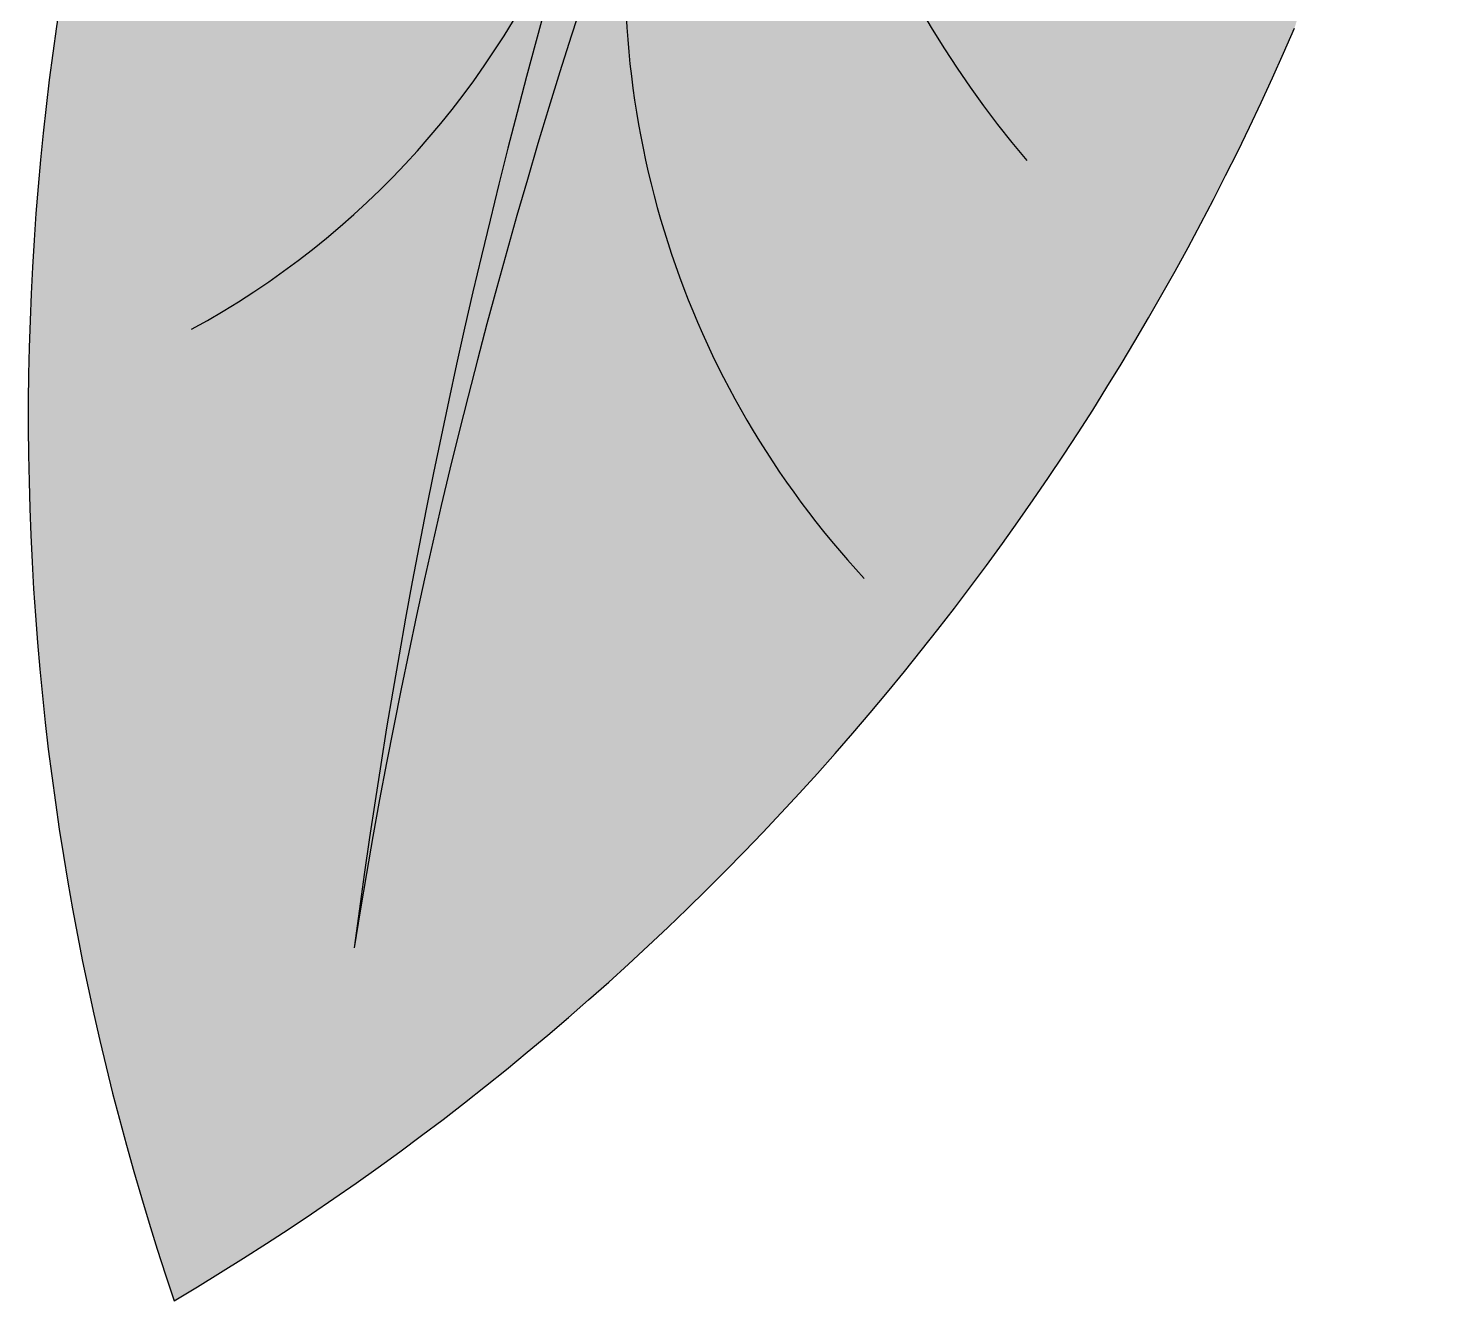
# Model space of a CAD drawing. Header units: inches. Extents: x 9636 to 21597, y -10243 to 557.
# Drawn here: x 14530.36 to 14536.9, y -8246.6 to -8240.72 of the extents above; entities that cross this region are included whole.
import ezdxf

# ---------------------------------------------------------------- set-up
doc = ezdxf.new("R2010")
doc.units = ezdxf.units.IN
doc.header["$MEASUREMENT"] = 0
doc.layers.add('MESA', color=7, linetype='Continuous')

# ---------------------------------------------------------------- blocks, each defined once
blk = doc.blocks.new('FF')
at = {"layer": 'MESA', "ltscale": 0.8}
h = blk.add_hatch(color=85, dxfattribs=at)
h.dxf.hatch_style = 1
h.set_gradient(color1=(103, 159, 96), color2=(179, 207, 175), one_color=1, tint=0.75, name='INVCURVED')
h.paths.add_polyline_path([(14539.46353348967, -8236.218683247049, 0.1995123331975758), (14536.91681278713, -8232.858363113144, 0.0967495278531692), (14538.47487298527, -8240.283506704409, -0.08665420676483183), (14536.58617131873, -8233.029692261836, 0.1924888780828612), (14535.66701562164, -8237.00348803588, 0.1586077411667837), (14538.58381923426, -8241.538327583197, 0.1586077411660197)])
h = blk.add_hatch(color=85, dxfattribs=at)
h.dxf.hatch_style = 1
h.set_gradient(color1=(103, 159, 96), color2=(52, 80, 48), one_color=1, tint=0.25)
h.paths.add_polyline_path([(14531.86467113778, -8244.968212483107, -0.09674952785286056), (14535.66303788464, -8234.607423165486, 0.007527451123012324), (14535.54786667306, -8234.396204166194, 0.01429188129494994), (14535.1231278598, -8234.56405637245, 0.08665420676455064)])
h = blk.add_hatch(color=85, dxfattribs=at)
h.dxf.hatch_style = 1
h.set_gradient(color1=(103, 159, 96), color2=(179, 207, 175), one_color=1, tint=0.75, name='INVCURVED')
h.paths.add_polyline_path([(14536.21604284678, -8240.715125008663, 0.1995123331975758), (14535.66303788463, -8234.607423165486, 0.0967495278531692), (14531.86467113778, -8244.968212483142, -0.08665420676483183), (14535.1231278598, -8234.56405637245, 0.1924888780828612), (14530.92763476568, -8238.758391362326, 0.1586077411667837), (14531.03232748928, -8246.600222814935, 0.1586077411660197)])
for centre, radius, start, end in [((14563.28481269289, -8249.096290599984), 31.69016131675633, 152.7049727903108, 172.5151683884339), ((14560.28545021305, -8249.510894329287), 28.78153299601394, 148.8142894120112, 170.9188494947433), ((14544.09348721864, -8234.789053286031), 8.712585427786642, 194.7241163494481, 230.7740390243144), ((14538.72038241931, -8238.169075914331), 4.897047736877401, 180.2587270391527, 220.1492170990711), ((14543.02945460465, -8242.518440050884), 12.6724902665297, 162.7399231032778, 198.789845778144), ((14537.26067979521, -8240.439764457069), 4.142934166470387, 172.6965853169634, 222.8863824720977), ((14529.24544928021, -8238.669167079051), 3.912253001405306, 298.4979914713493, 337.7063407949586), ((14524.58135756377, -8235.6925651115), 12.6724902665297, 300.6007749910733, 336.6506976659383)]:
    blk.add_arc(centre, radius, start, end, dxfattribs=at)

msp = doc.modelspace()

# ---------------------------------------------------------------- block references
at = {"color": 18, "true_color": 0x000000}
msp.add_blockref('FF', (0, 0), dxfattribs=at)

doc.saveas('drawing.dxf')
